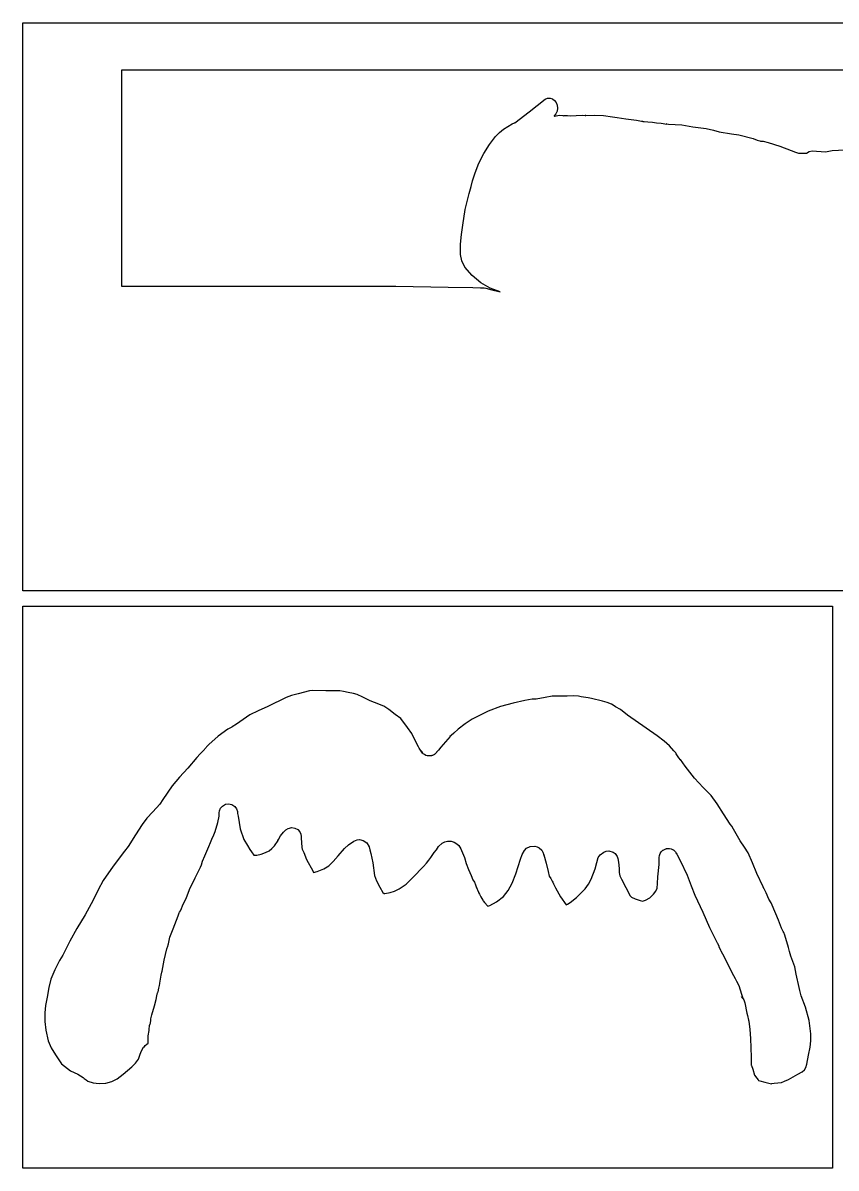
# Model space of a CAD drawing. Extents: x 2 to 598, y 977 to 2998.
# Drawn here: x 165.2 to 380.5, y 2389.1 to 2692.5 of the extents above; entities that cross this region are included whole.
import ezdxf

# ---------------------------------------------------------------- set-up
doc = ezdxf.new("R2010")
doc.units = 0

msp = doc.modelspace()

# ---------------------------------------------------------------- linework, layer by layer
at = {"layer": 'Calque 1'}
for p, q in [((191.233, 2679.93), (191.233, 2622.78)), ((571.928, 2679.92), (191.233, 2679.93)), ((299.1916, 2668.909), (303.4797, 2672.2447)), ((303.4797, 2672.2447), (304.097335, 2672.517757)), ((304.097335, 2672.517757), (304.7551, 2672.5604)), ((304.7551, 2672.5604), (304.755, 2672.56)), ((304.755, 2672.56), (305.400322, 2672.365241)), ((305.400322, 2672.365241), (305.956125, 2671.959887)), ((305.956125, 2671.959887), (306.388024, 2671.378296)), ((306.388024, 2671.378296), (306.661635, 2670.654828)), ((306.661635, 2670.654828), (306.741286, 2669.866926)), ((295.4042, 2666.0342), (299.1916, 2668.909)), ((305.8162, 2667.8127), (306.2358, 2667.8697)), ((305.8562, 2667.8487), (305.8162, 2667.8127)), ((306.324043, 2668.413255), (305.8562, 2667.8487)), ((306.012038, 2667.7725), (306.0658, 2667.8047)), ((306.09965, 2667.8033), (306.012038, 2667.7725)), ((306.0658, 2667.8047), (307.1371, 2668.0414)), ((306.2358, 2667.8697), (306.09965, 2667.8033)), ((306.623913, 2669.102866), (306.324043, 2668.413255)), ((306.741286, 2669.866926), (306.623913, 2669.102866)), ((307.1371, 2668.0414), (308.1082, 2667.984062)), ((308.1082, 2667.984062), (308.2993, 2667.9034)), ((308.2993, 2667.9034), (308.470987, 2667.970862)), ((308.470987, 2667.970862), (309.3524, 2667.9994)), ((309.3524, 2667.9994), (310.0935, 2667.879)), ((310.0935, 2667.879), (311.6712, 2667.9917)), ((311.6712, 2667.9917), (313.4039, 2668.0567)), ((313.4039, 2668.0567), (314.185037, 2667.977913)), ((314.0658, 2667.9166), (316.5794, 2668.0815)), ((314.249211, 2667.945817), (314.0658, 2667.9166)), ((314.185037, 2667.977913), (314.249211, 2667.945817)), ((316.5794, 2668.0815), (318.938837, 2667.939438)), ((318.938837, 2667.939438), (321.2814, 2667.62)), ((321.2814, 2667.62), (321.8814, 2667.4717)), ((321.8814, 2667.4717), (322.5428, 2667.4407)), ((322.5428, 2667.4407), (324.8641, 2667.0567)), ((324.8641, 2667.0567), (327.679, 2666.7007)), ((291.37162, 2663.458709), (292.446037, 2664.350875)), ((292.446037, 2664.350875), (294.7128, 2665.7552)), ((294.7128, 2665.7552), (295.326588, 2666.035213)), ((295.326588, 2666.035213), (295.4042, 2666.0342)), ((327.679, 2666.7007), (328.9957, 2666.4878)), ((328.9957, 2666.4878), (329.2494, 2666.4218)), ((329.2494, 2666.4218), (329.3424, 2666.4088)), ((329.3424, 2666.4088), (329.4933, 2666.3878)), ((329.4933, 2666.3878), (329.6535, 2666.3778)), ((329.6535, 2666.3778), (330.6405, 2666.3148)), ((330.6405, 2666.3148), (331.9304, 2666.1521)), ((331.9304, 2666.1521), (332.9505, 2666.0394)), ((332.9505, 2666.0394), (334.1664, 2665.9544)), ((334.1664, 2665.9544), (335.6759, 2665.6935)), ((335.6759, 2665.6935), (335.5399, 2665.7225)), ((335.5399, 2665.7225), (336.1337, 2665.6895)), ((336.1337, 2665.6895), (339.6234, 2665.502)), ((339.6234, 2665.502), (342.5369, 2664.9547)), ((342.5369, 2664.9547), (346.1259, 2664.5175)), ((346.1259, 2664.5175), (348.02905, 2664.0352)), ((348.02905, 2664.0352), (349.5629, 2663.6003)), ((288.687767, 2660.234241), (290.358, 2662.4055)), ((290.358, 2662.4055), (291.37162, 2663.458709)), ((349.5629, 2663.6003), (352.7839, 2663.067)), ((352.7839, 2663.067), (354.7212, 2662.8163)), ((354.7212, 2662.8163), (358.5127, 2661.8319)), ((358.5127, 2661.8319), (359.6362, 2661.4381)), ((359.6362, 2661.4381), (360.280587, 2661.223675)), ((360.280587, 2661.223675), (360.5043, 2661.1462)), ((360.5043, 2661.1462), (360.5593, 2661.1342)), ((360.5593, 2661.1342), (360.9081, 2661.1642)), ((360.9081, 2661.1642), (361.1856, 2661.1402)), ((361.1856, 2661.1402), (362.4889, 2660.8147)), ((287.201462, 2657.8599), (288.687767, 2660.234241)), ((362.4889, 2660.8147), (365.5981, 2659.842475)), ((365.5981, 2659.842475), (368.6131, 2658.7171)), ((368.6131, 2658.7171), (369.7572, 2658.2076)), ((369.7572, 2658.2076), (370.5923, 2658.0179)), ((370.5923, 2658.0179), (372.6614, 2657.9599)), ((372.6614, 2657.9599), (373.366581, 2658.463403)), ((373.366581, 2658.463403), (374.1776, 2658.6229)), ((374.1776, 2658.6229), (377.7056, 2658.3743)), ((377.7056, 2658.3743), (379.4765, 2658.6544)), ((379.4765, 2658.6544), (384.5992, 2658.9717)), ((284.8922, 2652.7668), (285.926977, 2655.348684)), ((285.926977, 2655.348684), (287.201462, 2657.8599)), ((284.2602, 2650.6553), (284.8922, 2652.7668)), ((283.3161, 2647.3098), (283.9067, 2649.1763)), ((283.9067, 2649.1763), (284.2602, 2650.6553)), ((282.3217, 2643.062), (283.3161, 2647.3098)), ((281.6402, 2638.9093), (282.3217, 2643.062)), ((281.277888, 2636.3927), (281.6402, 2638.9093)), ((281.01658, 2632.61087), (281.0733, 2633.8305)), ((281.0733, 2633.8305), (281.277888, 2636.3927)), ((281.067662, 2631.102013), (281.01658, 2632.61087)), ((281.410814, 2629.444448), (281.067662, 2631.102013)), ((282.2303, 2627.7787), (281.410814, 2629.444448)), ((284.107414, 2625.552455), (282.2303, 2627.7787)), ((286.395087, 2623.648438), (284.107414, 2625.552455)), ((191.233, 2622.78), (259.287, 2622.78)), ((259.287, 2622.78), (263.632, 2622.78)), ((263.632, 2622.78), (263.8831, 2622.699)), ((263.8831, 2622.699), (277.8037, 2622.4851)), ((277.8037, 2622.4851), (284.3232, 2622.3797)), ((284.3232, 2622.3797), (286.3851, 2622.3317)), ((286.3851, 2622.3317), (287.0068, 2622.3077)), ((288.940292, 2622.177227), (286.395087, 2623.648438)), ((287.0068, 2622.3077), (287.2357, 2622.2927)), ((287.2357, 2622.2927), (287.29175, 2622.321775)), ((287.29175, 2622.321775), (287.7933, 2622.1749)), ((287.7933, 2622.1749), (289.34815, 2621.755175)), ((291.59, 2621.2494), (288.940292, 2622.177227)), ((289.34815, 2621.755175), (291.1859, 2621.3656)), ((291.1859, 2621.3656), (291.59, 2621.2494)), ((241.09278, 2515.509), (238.04594, 2514.7152)), ((241.978, 2515.6), (241.09278, 2515.509)), ((241.97961, 2515.612), (241.978, 2515.6)), ((245.34943, 2515.5004), (241.97961, 2515.612)), ((249.12491, 2515.4904), (245.34943, 2515.5004)), ((250.07369, 2515.3934), (249.12491, 2515.4904)), ((251.32478, 2515.0895), (250.07369, 2515.3934)), ((234.91745, 2513.7933), (230.0056, 2511.3418)), ((236.333518, 2514.26415), (234.91745, 2513.7933)), ((238.04594, 2514.7152), (236.333518, 2514.26415)), ((252.67973, 2514.8585), (251.32478, 2515.0895)), ((253.7236, 2514.5526), (252.67973, 2514.8585)), ((255.187776, 2513.87605), (253.7236, 2514.5526)), ((257.10892, 2512.9031), (255.187776, 2513.87605)), ((257.10892, 2512.9026), (257.10892, 2512.9031)), ((258.27681, 2512.4659), (257.10892, 2512.9026)), ((260.71749, 2511.4339), (258.27681, 2512.4659)), ((294.99169, 2512.2864), (291.63829, 2511.380038)), ((298.0499, 2512.9226), (294.99169, 2512.2864)), ((300.00895, 2513.2941), (298.0499, 2512.9226)), ((301.08125, 2513.3481), (300.00895, 2513.2941)), ((303.470266, 2513.764463), (301.08125, 2513.3481)), ((305.36057, 2514.0927), (303.470266, 2513.764463)), ((309.27713, 2514.1507), (305.36057, 2514.0927)), ((310.98288, 2514.193813), (309.27713, 2514.1507)), ((312.3214, 2514.1287), (310.98288, 2514.193813)), ((313.02212, 2513.9643), (312.3214, 2514.1287)), ((314.87473, 2513.6889), (313.02212, 2513.9643)), ((315.74288, 2513.4574), (314.87473, 2513.6889)), ((318.622091, 2512.814475), (315.74288, 2513.4574)), ((319.853806, 2512.454463), (318.622091, 2512.814475)), ((321.01285, 2511.9686), (319.853806, 2512.454463)), ((227.452084, 2510.237863), (225.22709, 2509.1301)), ((230.0056, 2511.3418), (227.452084, 2510.237863)), ((262.040882, 2510.542388), (260.71749, 2511.4339)), ((263.72867, 2509.2971), (262.040882, 2510.542388)), ((265.21747, 2508.2202), (263.72867, 2509.2971)), ((288.37402, 2510.1067), (284.181605, 2507.99365)), ((291.63829, 2511.380038), (288.37402, 2510.1067)), ((321.45883, 2511.7319), (321.01285, 2511.9686)), ((322.13888, 2511.2922), (321.45883, 2511.7319)), ((323.37912, 2510.5475), (322.13888, 2511.2922)), ((325.27356, 2509.0515), (323.37912, 2510.5475)), ((221.72497, 2506.6811), (220.58551, 2505.9457)), ((225.22709, 2509.1301), (221.72497, 2506.6811)), ((266.99824, 2505.7805), (265.21747, 2508.2202)), ((282.260393, 2506.779541), (280.46907, 2505.4093)), ((284.181605, 2507.99365), (282.260393, 2506.779541)), ((330.22676, 2505.5938), (325.27356, 2509.0515)), ((216.876354, 2503.518788), (214.39728, 2501.2689)), ((219.44245, 2505.372), (216.876354, 2503.518788)), ((219.93906, 2505.6635), (219.44245, 2505.372)), ((219.97056, 2505.6735), (219.93906, 2505.6635)), ((220.4682, 2505.8787), (219.97056, 2505.6735)), ((220.58551, 2505.9457), (220.4682, 2505.8787)), ((268.11704, 2504.2617), (266.99824, 2505.7805)), ((269.22963, 2501.9833), (268.11704, 2504.2617)), ((278.2966, 2503.4461), (275.85333, 2500.6453)), ((278.201424, 2503.349745), (278.2966, 2503.4461)), ((278.263925, 2503.407863), (278.201424, 2503.349745)), ((278.57565, 2503.7009), (278.263925, 2503.407863)), ((279.29292, 2504.3531), (278.57565, 2503.7009)), ((280.46907, 2505.4093), (279.29292, 2504.3531)), ((333.16819, 2503.5671), (330.22676, 2505.5938)), ((334.96238, 2502.1604), (333.16819, 2503.5671)), ((213.69039, 2500.5393), (212.92352, 2499.6608)), ((213.78129, 2500.6716), (213.69039, 2500.5393)), ((214.39728, 2501.2689), (213.78129, 2500.6716)), ((269.95878, 2500.7183), (269.22963, 2501.9833)), ((270.13241, 2500.3535), (269.95878, 2500.7183)), ((270.5882, 2499.5582), (270.13241, 2500.3535)), ((275.85333, 2500.6453), (275.23735, 2499.8422)), ((336.44187, 2500.9383), (334.96238, 2502.1604)), ((337.54206, 2499.6216), (336.44187, 2500.9383)), ((211.22853, 2497.8428), (208.84211, 2495.014)), ((212.09463, 2498.8179), (211.22853, 2497.8428)), ((212.92352, 2499.6608), (212.09463, 2498.8179)), ((270.96445, 2498.9939), (270.5882, 2499.5582)), ((270.86723, 2499.2181), (270.65019, 2499.6026)), ((270.65019, 2499.6026), (270.69879, 2499.4832)), ((270.69879, 2499.4832), (270.96445, 2498.9939)), ((270.96593, 2499.1106), (270.86723, 2499.2181)), ((271.01713, 2499.0116), (270.96593, 2499.1106)), ((271.09773, 2498.9666), (271.01713, 2499.0116)), ((271.18873, 2498.8666), (271.09773, 2498.9666)), ((271.47191, 2498.648), (271.18873, 2498.8666)), ((271.89308, 2498.4263), (271.47191, 2498.648)), ((272.2481, 2498.324), (271.89308, 2498.4263)), ((272.291, 2498.3), (272.2481, 2498.324)), ((272.33397, 2498.2964), (272.291, 2498.3)), ((272.37947, 2498.2834), (272.33397, 2498.2964)), ((272.70606, 2498.2934), (272.37947, 2498.2834)), ((273.18872, 2498.2834), (272.70606, 2498.2934)), ((273.26112, 2498.3034), (273.18872, 2498.2834)), ((273.33352, 2498.3034), (273.26112, 2498.3034)), ((273.4994, 2498.3694), (273.33352, 2498.3034)), ((273.64461, 2498.4104), (273.4994, 2498.3694)), ((273.79654, 2498.4864), (273.64461, 2498.4104)), ((274.00118, 2498.5674), (273.79654, 2498.4864)), ((274.05798, 2498.6144), (274.00118, 2498.5674)), ((274.03778, 2498.6044), (274.05798, 2498.6144)), ((274.04178, 2498.6044), (274.03778, 2498.6044)), ((274.10228, 2498.6454), (274.04178, 2498.6044)), ((274.18078, 2498.7104), (274.10228, 2498.6454)), ((274.21078, 2498.7194), (274.15648, 2498.6824)), ((274.15648, 2498.6824), (274.18078, 2498.7104)), ((274.495, 2498.97), (274.21078, 2498.7194)), ((274.49633, 2498.9788), (274.495, 2498.97)), ((274.61312, 2499.0758), (274.49633, 2498.9788)), ((274.64822, 2499.1488), (274.61312, 2499.0758)), ((274.70922, 2499.2228), (274.64822, 2499.1488)), ((274.72472, 2499.2448), (274.70922, 2499.2228)), ((275.23735, 2499.8422), (274.72472, 2499.2448)), ((338.10896, 2499.1048), (337.54206, 2499.6216)), ((338.190882, 2498.818763), (338.10896, 2499.1048)), ((338.89598, 2497.7369), (338.190882, 2498.818763)), ((339.346921, 2497.217613), (338.89598, 2497.7369)), ((340.55688, 2495.5619), (339.28667, 2497.3437)), ((339.28667, 2497.3437), (339.346921, 2497.217613)), ((208.84211, 2495.014), (206.649382, 2492.625175)), ((343.02134, 2492.346), (340.55688, 2495.5619)), ((206.649382, 2492.625175), (204.7297, 2490.3988)), ((345.348236, 2489.876413), (343.02134, 2492.346)), ((204.7297, 2490.3988), (202.25957, 2486.7298)), ((347.41381, 2487.7897), (345.348236, 2489.876413)), ((201.39089, 2485.4709), (199.556809, 2483.456238)), ((202.25957, 2486.7298), (201.39089, 2485.4709)), ((217.48787, 2484.4534), (217.974666, 2485.011413)), ((217.974666, 2485.011413), (218.82939, 2485.4843)), ((218.82939, 2485.4843), (218.83139, 2485.4843)), ((218.83139, 2485.4843), (218.83439, 2485.4843)), ((218.83439, 2485.4843), (219.598593, 2485.581813)), ((219.598593, 2485.581813), (220.52421, 2485.3863)), ((220.52421, 2485.3863), (221.274558, 2484.867825)), ((349.044631, 2485.571138), (347.41381, 2487.7897)), ((350.66736, 2482.9766), (349.044631, 2485.571138)), ((199.556809, 2483.456238), (197.96371, 2481.7538)), ((216.80023, 2480.6688), (217.09169, 2482.3504)), ((217.09169, 2482.3504), (217.12839, 2482.8237)), ((217.11939, 2483.2121), (217.19229, 2483.7537)), ((217.12639, 2482.8907), (217.11939, 2483.2121)), ((217.12839, 2482.8237), (217.12639, 2482.8907)), ((217.19229, 2483.7537), (217.48787, 2484.4534)), ((221.274558, 2484.867825), (221.69675, 2484.3036)), ((221.69675, 2484.3036), (221.974663, 2483.583325)), ((221.974663, 2483.583325), (221.99441, 2483.2334)), ((221.99441, 2483.2334), (222.00631, 2483.1161)), ((222.00631, 2483.1161), (222.01531, 2483.0711)), ((222.01531, 2483.0711), (222.02821, 2482.9951)), ((222.02821, 2482.9951), (222.13621, 2482.3243)), ((222.13621, 2482.3243), (222.13821, 2482.3143)), ((222.13821, 2482.3143), (222.7299, 2478.932)), ((352.50756, 2480.2377), (350.66736, 2482.9766)), ((196.72812, 2480.1297), (195.012374, 2477.386288)), ((197.96371, 2481.7538), (196.72812, 2480.1297)), ((216.08968, 2478.2974), (216.80023, 2480.6688)), ((222.7299, 2478.932), (223.67507, 2476.1131)), ((234.75774, 2478.7246), (235.364366, 2479.0963)), ((235.364366, 2479.0963), (236.40828, 2479.2982)), ((236.40828, 2479.2982), (237.143334, 2479.176588)), ((237.143334, 2479.176588), (237.92809, 2478.7675)), ((352.9096, 2479.707), (352.50756, 2480.2377)), ((353.33801, 2478.9024), (352.9096, 2479.707)), ((355.09966, 2475.8008), (353.33801, 2478.9024)), ((195.012374, 2477.386288), (193.07873, 2474.3068)), ((214.84893, 2475.3281), (215.18276, 2476.2024)), ((215.18276, 2476.2024), (215.7326, 2477.361)), ((215.7326, 2477.361), (216.08968, 2478.2974)), ((223.67507, 2476.1131), (224.60679, 2474.5711)), ((231.76966, 2474.4827), (232.71948, 2475.8433)), ((232.701689, 2475.835216), (232.85836, 2476.1246)), ((232.71948, 2475.8433), (232.701689, 2475.835216)), ((232.85836, 2476.1246), (233.42021, 2477.0944)), ((233.42021, 2477.0944), (234.13231, 2478.1218)), ((234.13231, 2478.1218), (234.133, 2478.12)), ((234.133, 2478.12), (234.134, 2478.12)), ((234.134, 2478.12), (234.75774, 2478.7246)), ((237.92809, 2478.7675), (238.481793, 2478.13805)), ((238.481793, 2478.13805), (238.74871, 2477.5422)), ((238.74871, 2477.5422), (238.867708, 2476.901675)), ((238.867708, 2476.901675), (238.83711, 2476.5862)), ((238.83711, 2476.5862), (239.05312, 2474.0608)), ((252.791029, 2475.705825), (253.22693, 2475.9165)), ((253.22693, 2475.9165), (253.63784, 2476.062125)), ((253.63784, 2476.062125), (254.30645, 2476.1377)), ((254.30645, 2476.1377), (255.284164, 2475.909275)), ((255.284164, 2475.909275), (256.20142, 2475.2742)), ((192.10308, 2473.0376), (189.100969, 2469.104288)), ((193.07873, 2474.3068), (192.10308, 2473.0376)), ((213.37874, 2471.8466), (214.40916, 2474.326)), ((214.40916, 2474.326), (214.84893, 2475.3281)), ((224.60679, 2474.5711), (225.23673, 2473.4962)), ((225.23673, 2473.4962), (225.70543, 2472.8657)), ((225.70543, 2472.8657), (226.324, 2471.9955)), ((229.431373, 2472.657317), (230.33526, 2473.137712)), ((230.33526, 2473.137712), (231.086762, 2473.727852)), ((231.086762, 2473.727852), (231.76966, 2474.4827)), ((239.05312, 2474.0608), (239.1544, 2473.5967)), ((239.1544, 2473.5967), (239.52544, 2472.7389)), ((248.69026, 2471.8294), (250.289013, 2473.730413)), ((250.289013, 2473.730413), (251.379387, 2474.756383)), ((251.379387, 2474.756383), (252.76546, 2475.6783)), ((252.76546, 2475.6783), (252.791029, 2475.705825)), ((256.20142, 2475.2742), (256.22522, 2475.2372)), ((256.22522, 2475.2372), (256.88462, 2474.2022)), ((256.88462, 2474.2022), (257.07323, 2473.4389)), ((257.07323, 2473.4389), (257.29803, 2472.439)), ((274.03337, 2472.6829), (274.65866, 2473.4229)), ((274.65866, 2473.4229), (275.24932, 2474.2941)), ((275.24932, 2474.2941), (276.198708, 2475.140138)), ((276.198708, 2475.140138), (276.876945, 2475.496092)), ((276.876945, 2475.496092), (277.6471, 2475.7044)), ((277.6471, 2475.7044), (278.532768, 2475.671125)), ((278.532768, 2475.671125), (279.373383, 2475.397025)), ((279.373383, 2475.397025), (280.087506, 2474.977537)), ((280.087506, 2474.977537), (280.5937, 2474.5081)), ((280.5937, 2474.5081), (281.120264, 2473.6997)), ((281.120264, 2473.6997), (281.34559, 2473.1877)), ((281.34559, 2473.1877), (282.13727, 2471.3491)), ((297.38857, 2472.1283), (297.961001, 2473.233637)), ((297.961001, 2473.233637), (298.550567, 2473.807489)), ((298.550567, 2473.807489), (299.49542, 2474.2858)), ((299.49542, 2474.2858), (300.693898, 2474.379687)), ((300.693898, 2474.379687), (301.333552, 2474.240083)), ((301.333552, 2474.240083), (301.88648, 2473.9731)), ((301.88648, 2473.9731), (302.568939, 2473.313987)), ((302.568939, 2473.313987), (302.86988, 2472.7592)), ((318.040446, 2472.08332), (318.98065, 2472.8221)), ((318.98065, 2472.8221), (319.647286, 2473.064063)), ((319.647286, 2473.064063), (320.37231, 2473.1027)), ((320.37231, 2473.1027), (321.47662, 2472.819)), ((321.47662, 2472.819), (321.49562, 2472.819)), ((321.49562, 2472.819), (321.990488, 2472.431738)), ((333.91114, 2472.416), (334.17315, 2472.845)), ((334.17315, 2472.845), (334.66406, 2473.3183)), ((334.66406, 2473.3183), (334.67806, 2473.3323)), ((334.67806, 2473.3323), (334.68946, 2473.3433)), ((334.68946, 2473.3433), (335.26567, 2473.6074)), ((335.26567, 2473.6074), (335.47649, 2473.7064)), ((335.47649, 2473.7064), (335.481, 2473.71)), ((335.481, 2473.71), (335.5016, 2473.72)), ((335.5016, 2473.72), (336.07366, 2473.755)), ((336.07366, 2473.755), (336.33255, 2473.774)), ((336.33255, 2473.774), (336.34395, 2473.774)), ((336.34395, 2473.774), (336.36615, 2473.774)), ((336.36615, 2473.774), (336.85552, 2473.6443)), ((336.85552, 2473.6443), (336.97903, 2473.6133)), ((336.97903, 2473.6133), (336.986, 2473.61)), ((336.986, 2473.61), (337.0098, 2473.6)), ((337.0098, 2473.6), (337.33328, 2473.4248)), ((337.33328, 2473.4248), (337.38908, 2473.3958)), ((337.38908, 2473.3958), (337.39308, 2473.3958)), ((337.39308, 2473.3958), (337.41428, 2473.3848)), ((337.41428, 2473.3848), (337.73469, 2473.114)), ((337.73469, 2473.114), (337.80699, 2473.054)), ((337.80699, 2473.054), (337.81099, 2473.054)), ((337.81099, 2473.054), (337.82239, 2473.044)), ((337.82239, 2473.044), (338.00479, 2472.8274)), ((338.00479, 2472.8274), (338.26834, 2472.3758)), ((356.279934, 2474.067975), (355.09966, 2475.8008)), ((357.20238, 2472.6113), (356.279934, 2474.067975)), ((212.41239, 2469.4147), (212.74932, 2470.441)), ((212.74932, 2470.441), (213.37874, 2471.8466)), ((226.324, 2471.9955), (227.147801, 2471.998775)), ((227.147801, 2471.998775), (228.29132, 2472.2317)), ((228.29132, 2472.2317), (229.431373, 2472.657317)), ((239.52544, 2472.7389), (240.28405, 2470.8243)), ((240.28405, 2470.8243), (241.92323, 2467.8596)), ((246.135896, 2469.186775), (247.328251, 2470.302034)), ((247.328251, 2470.302034), (248.69026, 2471.8294)), ((257.29803, 2472.439), (257.86853, 2469.9642)), ((257.86853, 2469.9642), (258.31088, 2466.6285)), ((271.20571, 2469.0228), (272.02374, 2469.9018)), ((272.02374, 2469.9018), (272.68158, 2470.6221)), ((272.68158, 2470.6221), (272.68358, 2470.6221)), ((272.68358, 2470.6221), (273.1864, 2471.345)), ((273.1864, 2471.345), (274.03337, 2472.6829)), ((273.1864, 2471.345), (273.1864, 2471.345)), ((282.13727, 2471.3491), (282.57859, 2469.8143)), ((282.57859, 2469.8143), (283.18734, 2468.1638)), ((295.68066, 2467.0118), (296.95241, 2470.8963)), ((296.95241, 2470.8963), (297.38857, 2472.1283)), ((302.86988, 2472.7592), (303.128155, 2472.0585)), ((303.144597, 2471.959044), (303.07917, 2472.1117)), ((303.07917, 2472.1117), (303.770585, 2469.828962)), ((303.128155, 2472.0585), (303.144597, 2471.959044)), ((303.770585, 2469.828962), (304.28686, 2467.6825)), ((316.68725, 2468.3779), (317.14098, 2470.0605)), ((317.14098, 2470.0605), (317.54258, 2471.364538)), ((317.14098, 2470.0605), (317.14098, 2470.0605)), ((317.54258, 2471.364538), (318.040446, 2472.08332)), ((321.990488, 2472.431738), (322.20772, 2472.1518)), ((322.20772, 2472.1518), (322.50072, 2471.618)), ((322.50072, 2471.618), (322.67849, 2471.0982)), ((322.67849, 2471.0982), (322.8976, 2470.1277)), ((322.8976, 2470.1277), (323.0397, 2468.441)), ((333.64817, 2469.472), (333.67757, 2471.3825)), ((333.67757, 2471.3825), (333.72667, 2471.8641)), ((333.72667, 2471.8641), (333.91114, 2472.416)), ((338.20814, 2472.4957), (338.19124, 2472.5287)), ((338.19124, 2472.5287), (338.19924, 2472.5147)), ((338.29359, 2472.331412), (338.19914, 2472.5127)), ((338.19914, 2472.5127), (338.20814, 2472.4957)), ((338.19924, 2472.5147), (338.3331, 2472.2708)), ((338.26834, 2472.3758), (338.29359, 2472.331412)), ((338.3331, 2472.2708), (339.19093, 2470.6022)), ((339.19093, 2470.6022), (341.08124, 2466.7311)), ((358.396914, 2469.987175), (357.20238, 2472.6113)), ((359.57071, 2467.0938), (358.396914, 2469.987175)), ((189.100969, 2469.104288), (186.43521, 2465.2474)), ((210.739565, 2466.0173), (212.15246, 2468.8127)), ((212.15246, 2468.8127), (212.41239, 2469.4147)), ((241.92323, 2467.8596), (242.15939, 2467.4168)), ((242.15939, 2467.4168), (243.08543, 2467.6627)), ((243.08543, 2467.6627), (244.819516, 2468.351153)), ((244.819516, 2468.351153), (246.135896, 2469.186775)), ((268.46272, 2466.0762), (271.20571, 2469.0228)), ((283.18734, 2468.1638), (283.90615, 2466.6073)), ((294.728179, 2464.60315), (295.68066, 2467.0118)), ((304.28686, 2467.6825), (304.57417, 2466.4532)), ((315.66096, 2465.6034), (316.68725, 2468.3779)), ((323.0397, 2468.441), (323.0397, 2468.441)), ((323.0397, 2468.441), (323.0582, 2467.3806)), ((323.0582, 2467.3806), (323.260183, 2466.541073)), ((333.3407, 2466.2443), (333.64817, 2469.472)), ((341.08124, 2466.7311), (342.14785, 2463.8967)), ((361.16543, 2463.6325), (359.57071, 2467.0938)), ((186.43521, 2465.2474), (185.130852, 2462.783838)), ((209.28545, 2462.9288), (210.739565, 2466.0173)), ((258.31088, 2466.6285), (258.806675, 2465.22485)), ((258.806675, 2465.22485), (259.65551, 2463.5491)), ((264.78491, 2463.0603), (266.617166, 2464.327912)), ((266.617166, 2464.327912), (268.46272, 2466.0762)), ((283.90615, 2466.6073), (284.333, 2465.4652)), ((284.333, 2465.4652), (284.723083, 2464.799837)), ((284.723083, 2464.799837), (285.30659, 2463.4033)), ((293.712109, 2462.654775), (294.728179, 2464.60315)), ((304.57417, 2466.4532), (304.93384, 2465.8129)), ((304.93384, 2465.8129), (305.3054, 2465.1173)), ((305.3054, 2465.1173), (305.3379, 2465.0673)), ((305.3379, 2465.0673), (305.46193, 2464.8379)), ((305.46193, 2464.8379), (305.47703, 2464.8089)), ((305.477, 2464.8), (305.469, 2464.81)), ((305.469, 2464.81), (305.5047, 2464.742)), ((305.47703, 2464.8089), (305.474, 2464.81)), ((305.474, 2464.81), (305.477, 2464.8)), ((305.5007, 2464.758), (305.501, 2464.76)), ((305.5047, 2464.742), (305.5007, 2464.758)), ((305.501, 2464.76), (305.577, 2464.6148)), ((305.577, 2464.6148), (305.6617, 2464.4365)), ((305.6617, 2464.4365), (305.6807, 2464.3885)), ((305.6807, 2464.3885), (306.20468, 2463.3607)), ((314.070294, 2463.0704), (314.951047, 2464.268284)), ((314.951047, 2464.268284), (315.66096, 2465.6034)), ((323.260183, 2466.541073), (323.644194, 2465.628188)), ((323.644194, 2465.628188), (324.79919, 2463.4047)), ((333.09522, 2463.2745), (333.264625, 2464.4609)), ((333.264625, 2464.4609), (333.3407, 2466.2443)), ((333.3407, 2466.2443), (333.3407, 2466.2443)), ((342.14785, 2463.8967), (342.148, 2463.9)), ((342.148, 2463.9), (343.07095, 2461.4092)), ((185.130852, 2462.783838), (183.78679, 2460.0415)), ((208.41522, 2460.5439), (209.28545, 2462.9288)), ((259.65551, 2463.5491), (260.5123, 2462.0954)), ((260.5123, 2462.0954), (260.79135, 2461.7931)), ((260.79135, 2461.7931), (260.98721, 2461.8361)), ((260.98721, 2461.8361), (262.43518, 2462.0743)), ((262.43518, 2462.0743), (263.547116, 2462.465262)), ((263.547116, 2462.465262), (264.78491, 2463.0603)), ((285.30659, 2463.4033), (285.22499, 2463.6333)), ((285.22499, 2463.6333), (285.24569, 2463.5793)), ((285.24569, 2463.5793), (285.22549, 2463.6353)), ((285.22549, 2463.6353), (285.78876, 2462.1485)), ((285.78876, 2462.1485), (285.845681, 2462.05565)), ((285.845681, 2462.05565), (286.06368, 2461.6643)), ((286.06368, 2461.6643), (286.46882, 2460.9713)), ((286.46882, 2460.9713), (286.971476, 2460.0565)), ((290.6019, 2459.6329), (292.410624, 2461.040187)), ((292.410624, 2461.040187), (293.712109, 2462.654775)), ((306.20468, 2463.3607), (307.536747, 2460.967575)), ((307.536747, 2460.967575), (309.01175, 2458.8674)), ((310.13313, 2459.4519), (311.74801, 2460.7924)), ((311.74801, 2460.7924), (314.070294, 2463.0704)), ((324.79919, 2463.4047), (325.98103, 2461.1981)), ((325.98103, 2461.1981), (326.369189, 2460.826325)), ((326.369189, 2460.826325), (327.33754, 2460.4229)), ((330.06018, 2460.081113), (331.14857, 2460.7041)), ((331.14857, 2460.7041), (332.191681, 2461.657113)), ((332.191681, 2461.657113), (332.80325, 2462.4818)), ((332.80325, 2462.4818), (333.09522, 2463.2745)), ((343.07095, 2461.4092), (345.25013, 2456.8581)), ((361.47809, 2462.9618), (361.16543, 2463.6325)), ((361.51579, 2462.8838), (361.47809, 2462.9618)), ((361.96434, 2462.0078), (361.51579, 2462.8838)), ((362.70641, 2460.3506), (361.96434, 2462.0078)), ((183.78679, 2460.0415), (181.633802, 2456.20085)), ((206.90213, 2457.2697), (207.18118, 2457.8376)), ((207.18118, 2457.8376), (207.441103, 2458.5737)), ((207.441103, 2458.5737), (208.04625, 2459.8618)), ((208.04625, 2459.8618), (208.41522, 2460.5439)), ((286.971476, 2460.0565), (287.05741, 2459.8794)), ((287.05741, 2459.8794), (287.049893, 2459.917125)), ((287.049893, 2459.917125), (287.43827, 2459.4195)), ((287.43827, 2459.4195), (288.28628, 2458.5105)), ((288.28628, 2458.5105), (288.8449, 2458.6629)), ((288.8449, 2458.6629), (290.6019, 2459.6329)), ((309.01175, 2458.8674), (309.40812, 2459.0431)), ((309.40812, 2459.0431), (310.13313, 2459.4519)), ((327.33754, 2460.4229), (328.61601, 2460.0074)), ((328.61601, 2460.0074), (329.26559, 2459.8323)), ((329.26559, 2459.8323), (329.28409, 2459.8323)), ((329.28409, 2459.8323), (330.06018, 2460.081113)), ((363.32601, 2459.3687), (362.70641, 2460.3506)), ((363.59938, 2458.7378), (363.32601, 2459.3687)), ((365.24683, 2454.8067), (363.59938, 2458.7378)), ((181.633802, 2456.20085), (179.47543, 2452.5732)), ((204.96533, 2452.4617), (206.24897, 2455.9349)), ((206.24897, 2455.9349), (206.57195, 2456.7095)), ((206.57195, 2456.7095), (206.67165, 2456.9111)), ((206.67165, 2456.9111), (206.90213, 2457.2697)), ((345.25013, 2456.8581), (346.95701, 2452.8154)), ((366.08657, 2452.6622), (365.24683, 2454.8067)), ((179.47543, 2452.5732), (177.58045, 2449.1672)), ((204.10233, 2450.251), (204.96533, 2452.4617)), ((346.95701, 2452.8154), (348.97755, 2448.9082)), ((366.513981, 2451.7384), (366.08657, 2452.6622)), ((366.65502, 2451.4731), (366.513981, 2451.7384)), ((177.58045, 2449.1672), (175.75834, 2445.5173)), ((203.71321, 2448.4883), (204.10233, 2450.251)), ((348.97755, 2448.9082), (349.06385, 2448.7356)), ((349.06385, 2448.7356), (349.09035, 2448.6836)), ((349.09035, 2448.6836), (349.47535, 2447.9141)), ((366.90204, 2450.7538), (366.642551, 2451.473338)), ((366.642551, 2451.473338), (366.65502, 2451.4731)), ((367.87819, 2447.4992), (366.90204, 2450.7538)), ((175.75834, 2445.5173), (174.87881, 2444.0461)), ((202.55716, 2444.1638), (203.28787, 2447.1383)), ((203.28787, 2447.1383), (203.51421, 2447.8959)), ((203.51421, 2447.8959), (203.54111, 2447.9649)), ((203.54111, 2447.9649), (203.54311, 2447.9649)), ((203.54311, 2447.9649), (203.56481, 2447.9549)), ((203.56481, 2447.9549), (203.61241, 2448.127)), ((203.59901, 2448.109), (203.63671, 2448.2155)), ((203.60301, 2448.119), (203.59901, 2448.109)), ((203.61241, 2448.127), (203.60101, 2448.109)), ((203.60101, 2448.109), (203.60301, 2448.119)), ((203.63671, 2448.2155), (203.71321, 2448.4883)), ((349.47535, 2447.9141), (349.48675, 2447.8921)), ((349.48675, 2447.8921), (349.49375, 2447.8791)), ((349.52025, 2447.8241), (349.48765, 2447.7991)), ((349.48765, 2447.7991), (349.92535, 2446.824)), ((349.49375, 2447.8791), (349.50275, 2447.8611)), ((349.50275, 2447.8611), (349.52025, 2447.8241)), ((349.92535, 2446.824), (349.99305, 2446.6762)), ((349.99305, 2446.6762), (350.85707, 2445.0272)), ((368.13658, 2446.4987), (367.87819, 2447.4992)), ((368.49004, 2445.2187), (368.13658, 2446.4987)), ((174.87881, 2444.0461), (173.589921, 2441.591)), ((202.03471, 2441.2606), (202.55716, 2444.1638)), ((350.85707, 2445.0272), (352.89311, 2440.9406)), ((369.57369, 2442.3811), (368.49004, 2445.2187)), ((173.589921, 2441.591), (172.57662, 2439.1704)), ((201.4541, 2438.0842), (201.77914, 2440.2003)), ((201.77914, 2440.2003), (201.94141, 2440.9905)), ((201.94141, 2440.9905), (202.02871, 2441.2246)), ((202.02871, 2441.2246), (202.03471, 2441.2606)), ((352.89311, 2440.9406), (353.74682, 2439.3051)), ((369.94734, 2440.4893), (369.57369, 2442.3811)), ((370.73746, 2436.95), (369.94734, 2440.4893)), ((172.001916, 2436.909163), (171.56015, 2434.3495)), ((172.57662, 2439.1704), (172.001916, 2436.909163)), ((200.95739, 2435.8109), (201.11552, 2436.7545)), ((201.11552, 2436.7545), (201.3155, 2437.4729)), ((201.3155, 2437.4729), (201.3667, 2437.5777)), ((201.3667, 2437.5777), (201.4267, 2437.8899)), ((201.4267, 2437.8899), (201.4541, 2438.0692)), ((201.4541, 2438.0692), (201.4541, 2438.0842)), ((353.74682, 2439.3051), (354.17314, 2438.5692)), ((354.17314, 2438.5692), (354.74935, 2437.4679)), ((354.74935, 2437.4679), (355.47539, 2435.1942)), ((370.88991, 2436.136), (370.73746, 2436.95)), ((171.56015, 2434.3495), (171.177571, 2432.142938)), ((199.96932, 2432.0871), (200.46335, 2433.7516)), ((200.46335, 2433.7516), (200.59926, 2434.7169)), ((200.59926, 2434.7169), (200.83129, 2435.4719)), ((200.83129, 2435.4719), (200.90779, 2435.69)), ((200.90779, 2435.69), (200.95739, 2435.8109)), ((355.47539, 2435.1942), (355.60408, 2434.6159)), ((355.79268, 2434.1297), (355.48883, 2434.5493)), ((355.48883, 2434.5493), (356.0707, 2433.6202)), ((355.60408, 2434.6159), (355.79268, 2434.1297)), ((355.79268, 2434.1297), (355.79268, 2434.1297)), ((356.0707, 2433.6202), (356.30843, 2432.8466)), ((371.25628, 2434.7134), (370.88991, 2436.136)), ((372.37869, 2431.7368), (371.25628, 2434.7134)), ((171.177571, 2432.142938), (170.94365, 2430.1916)), ((199.3306, 2429.7193), (199.96932, 2432.0871)), ((356.30843, 2432.8466), (356.87686, 2430.115)), ((373.38485, 2428.1763), (372.37869, 2431.7368)), ((170.94365, 2430.1916), (170.979511, 2427.9471)), ((170.979511, 2427.9471), (171.25784, 2425.6291)), ((198.82004, 2427.1639), (198.99987, 2428.0817)), ((198.99987, 2428.0817), (199.076199, 2428.648238)), ((199.076199, 2428.648238), (199.3306, 2429.7193)), ((356.87686, 2430.115), (357.06601, 2429.4892)), ((357.06601, 2429.4892), (357.33782, 2428.2587)), ((357.33782, 2428.2587), (357.37032, 2428.0283)), ((357.37032, 2428.0283), (357.37332, 2428.0093)), ((357.37332, 2428.0093), (357.680642, 2425.768325)), ((373.791259, 2424.630575), (373.38485, 2428.1763)), ((171.25784, 2425.6291), (171.87641, 2422.7564)), ((198.33825, 2424.0848), (198.55374, 2425.523)), ((198.55374, 2425.523), (198.58014, 2426.0635)), ((198.58014, 2426.0635), (198.65044, 2426.6263)), ((198.65044, 2426.6263), (198.70164, 2426.8438)), ((198.70164, 2426.8438), (198.79314, 2427.1089)), ((198.79314, 2427.1089), (198.82004, 2427.1639)), ((357.680642, 2425.768325), (357.88232, 2423.4039)), ((373.806234, 2422.773009), (373.791259, 2424.630575)), ((171.87641, 2422.7564), (172.668019, 2420.952088)), ((197.15502, 2421.0416), (197.497482, 2421.542105)), ((197.497482, 2421.542105), (197.95446, 2421.9408)), ((197.95446, 2421.9408), (198.34875, 2422.1619)), ((198.30175, 2423.787388), (198.34125, 2423.8394)), ((198.32315, 2423.1092), (198.30175, 2423.787388)), ((198.34075, 2422.2653), (198.32315, 2423.1092)), ((198.34125, 2423.8394), (198.33825, 2424.0848)), ((198.34875, 2422.1619), (198.34075, 2422.2653)), ((357.88232, 2423.4039), (357.99188, 2418.4548)), ((373.67938, 2421.1147), (373.806234, 2422.773009)), ((172.668019, 2420.952088), (173.74813, 2419.1132)), ((173.74813, 2419.1132), (174.638522, 2417.722438)), ((195.75043, 2417.8998), (196.102227, 2418.991625)), ((196.102227, 2418.991625), (196.474584, 2419.956272)), ((196.474584, 2419.956272), (197.10642, 2421.1306)), ((197.10642, 2421.1306), (197.15502, 2421.0416)), ((357.99188, 2418.4548), (358.04148, 2416.9593)), ((372.760657, 2416.602975), (373.24894, 2418.9733)), ((373.24894, 2418.9733), (373.67938, 2421.1147)), ((174.638522, 2417.722438), (175.41469, 2416.7201)), ((175.41469, 2416.7201), (177.80111, 2414.8819)), ((191.71553, 2413.9228), (193.999237, 2415.87485)), ((193.999237, 2415.87485), (194.960339, 2416.870581)), ((194.960339, 2416.870581), (195.75043, 2417.8998)), ((358.04148, 2416.9593), (358.06108, 2416.3717)), ((358.06108, 2416.3717), (358.06808, 2416.3417)), ((358.06808, 2416.3417), (358.07208, 2416.3057)), ((358.07208, 2416.3057), (358.43951, 2415.296)), ((358.43951, 2415.296), (358.86996, 2413.6588)), ((372.11567, 2415.0887), (372.476403, 2415.728913)), ((372.476403, 2415.728913), (372.760657, 2416.602975)), ((177.80111, 2414.8819), (179.68678, 2413.9264)), ((179.68678, 2413.9264), (181.10169, 2413.0433)), ((181.10169, 2413.0433), (181.277926, 2412.922263)), ((181.277926, 2412.922263), (181.2655, 2412.9255)), ((181.2655, 2412.9255), (181.42518, 2412.8071)), ((181.42518, 2412.8071), (181.88303, 2412.4666)), ((181.88303, 2412.4666), (182.3383, 2412.1333)), ((182.3383, 2412.1333), (182.359, 2412.1193)), ((182.359, 2412.1193), (183.772241, 2411.65305)), ((188.675896, 2411.987425), (190.140312, 2412.768147)), ((190.140312, 2412.768147), (191.71553, 2413.9228)), ((358.86996, 2413.6588), (359.485231, 2412.947988)), ((359.485231, 2412.947988), (359.879593, 2412.443702)), ((359.879593, 2412.443702), (359.94898, 2412.2905)), ((359.94898, 2412.2905), (359.988987, 2412.315823)), ((359.988987, 2412.315823), (360.332391, 2412.220763)), ((360.332391, 2412.220763), (361.63258, 2411.8124)), ((366.861202, 2412.076136), (367.878728, 2412.585088)), ((367.878728, 2412.585088), (370.38813, 2413.9477)), ((370.38813, 2413.9477), (371.498271, 2414.5536)), ((371.498271, 2414.5536), (372.11567, 2415.0887)), ((183.772241, 2411.65305), (185.37638, 2411.4526)), ((185.37638, 2411.4526), (187.14651, 2411.556841)), ((187.14651, 2411.556841), (188.675896, 2411.987425)), ((361.63258, 2411.8124), (363.41957, 2411.4394)), ((363.41957, 2411.4394), (363.531085, 2411.468688)), ((363.531085, 2411.468688), (364.15077, 2411.5417)), ((364.15077, 2411.5417), (366.03336, 2411.7975)), ((366.03336, 2411.7975), (366.861202, 2412.076136))]:
    msp.add_line(p, q, dxfattribs=at)
at = {"layer": 'Layer 1'}
for p, q in [((165.16, 2692.49), (223.029, 2692.49)), ((165.16, 2541.98), (165.16, 2692.49)), ((223.029, 2692.49), (227.03, 2692.49)), ((227.03, 2692.49), (598, 2692.49)), ((383.58, 2541.98), (165.16, 2541.98)), ((165.16, 2537.98), (379.58, 2537.98)), ((165.16, 2389.08), (165.16, 2537.98)), ((379.58, 2537.98), (379.58, 2389.08)), ((379.58, 2389.08), (165.16, 2389.08))]:
    msp.add_line(p, q, dxfattribs=at)

doc.saveas('drawing.dxf')
